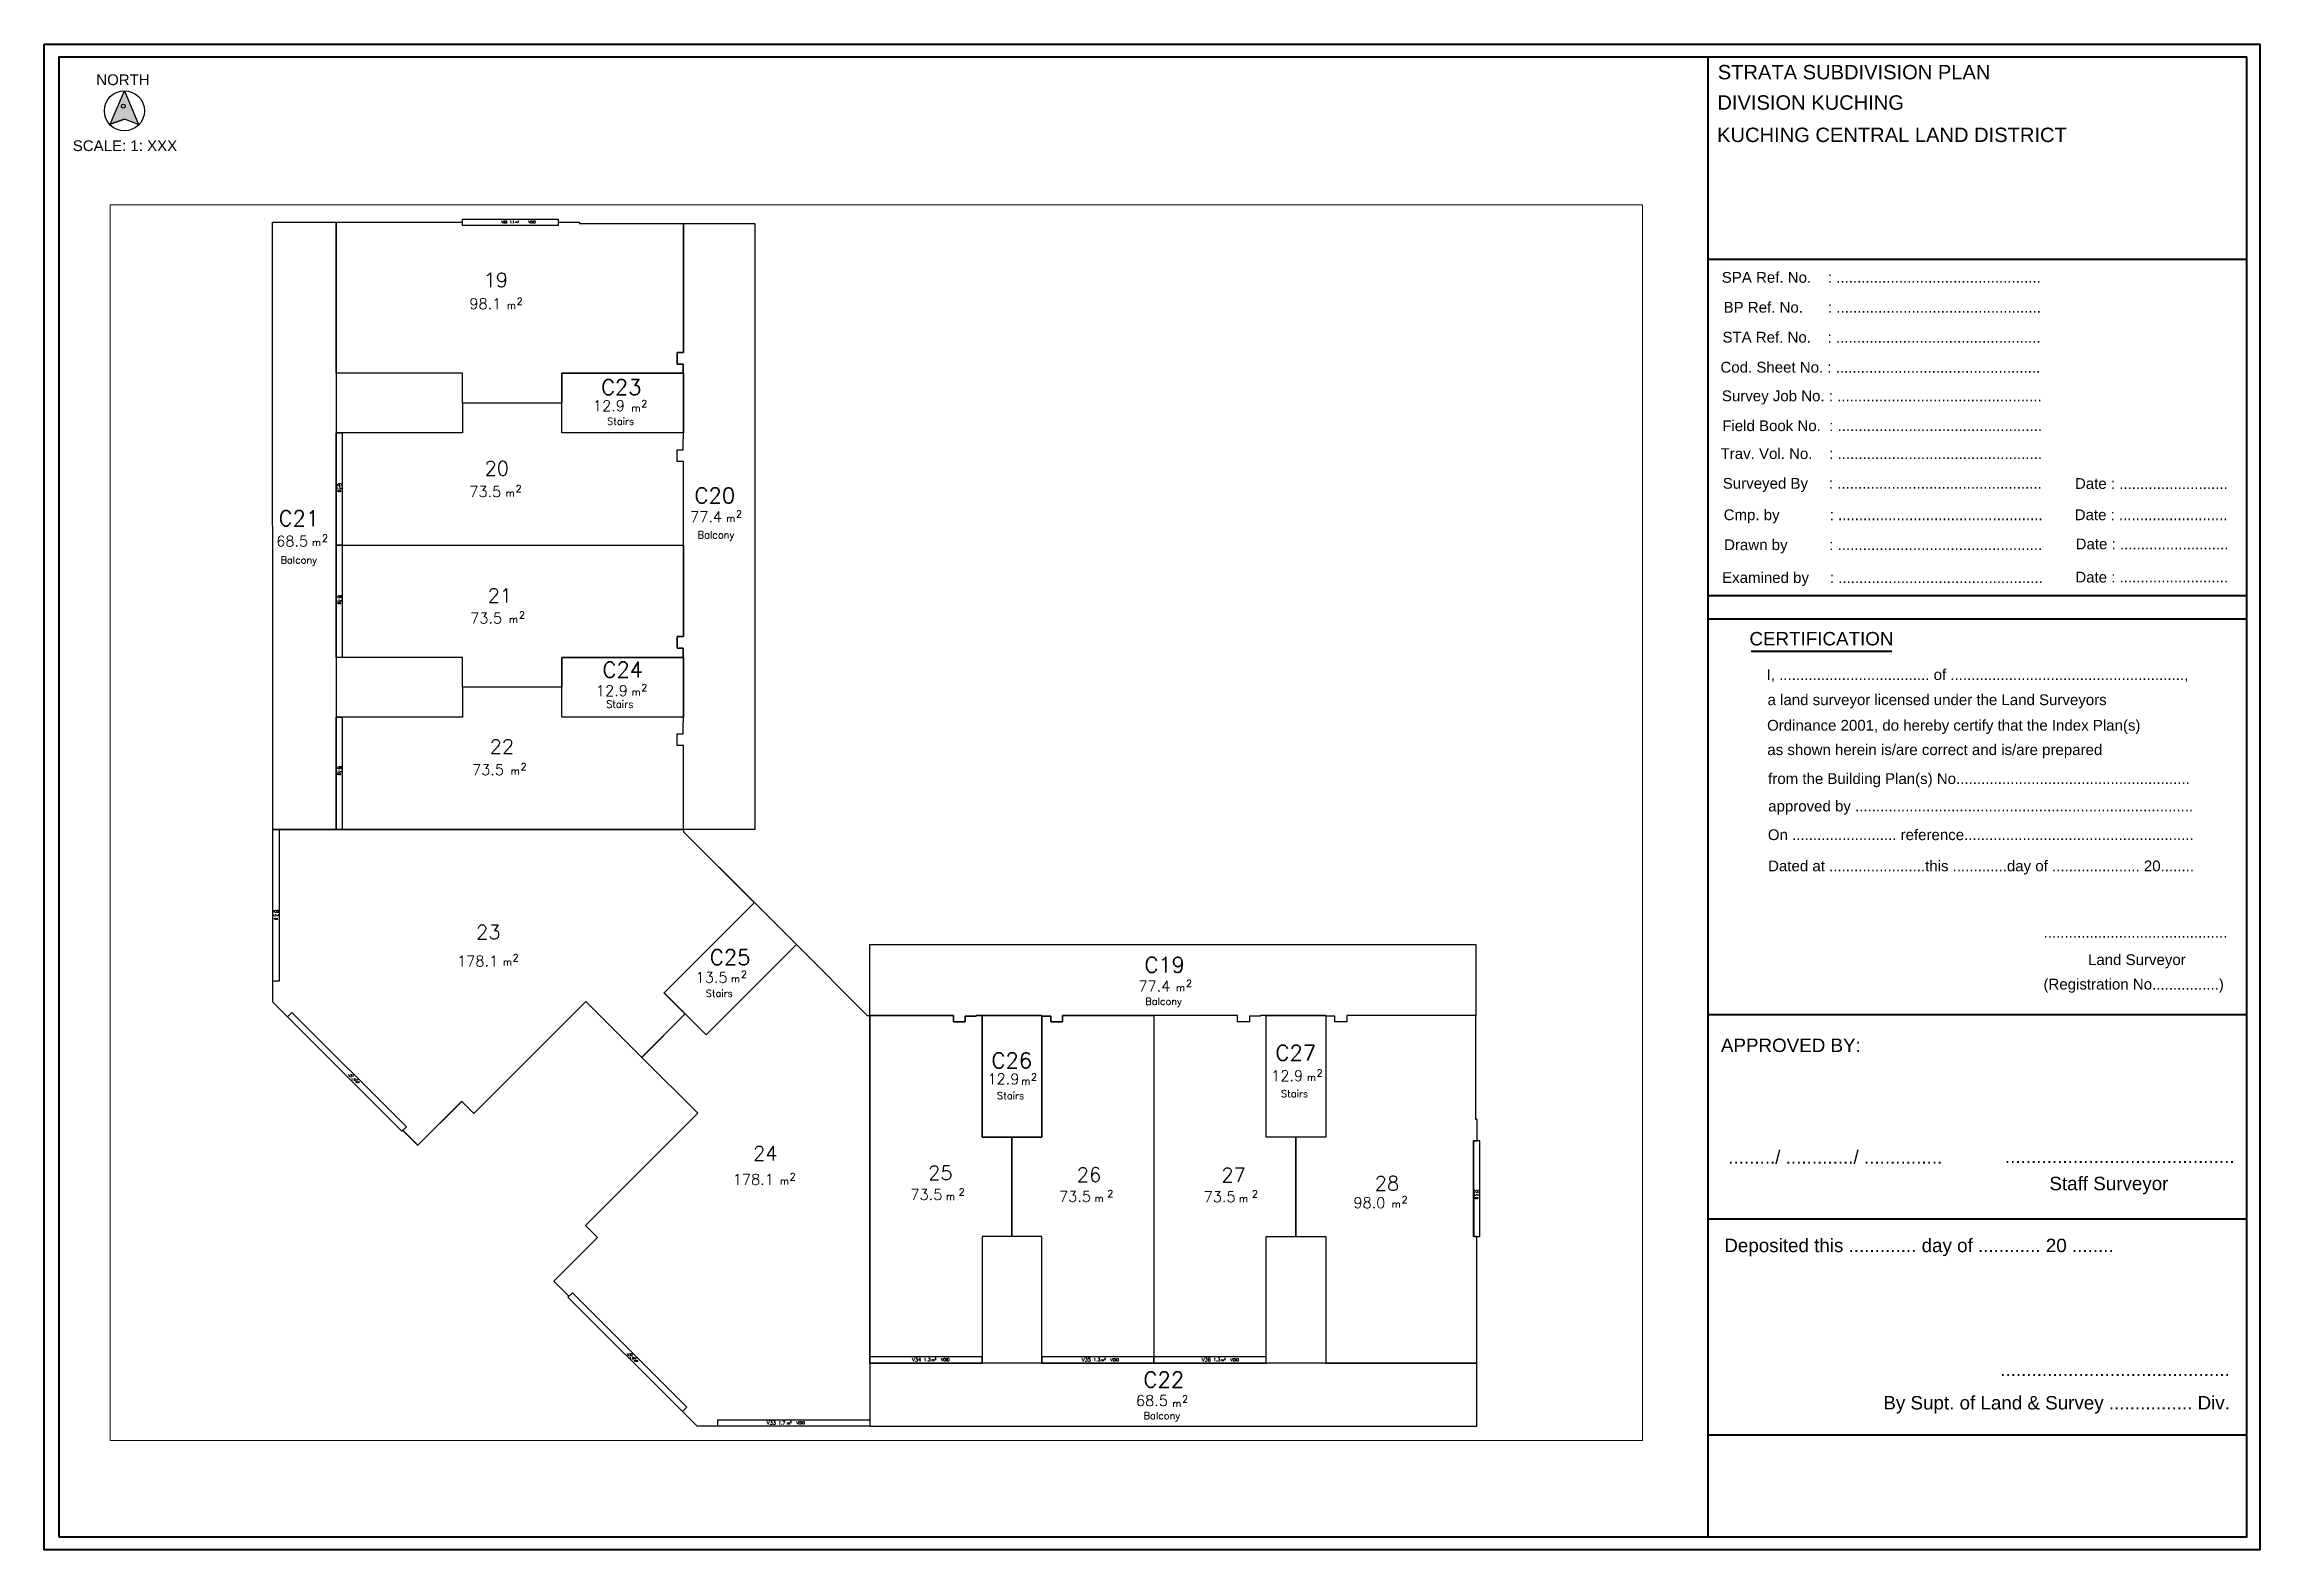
# Paper-space layout 'ISP6_23' of a CAD drawing. Header units: metres, sheet in millimetres. Extents: x 5 to 417, y 6 to 286.
# The model-space entities are those that its viewports show. They can reach past a viewport. Long polylines and large blocks are cut down to what shows.
import ezdxf
from ezdxf.enums import TextEntityAlignment as Align
from ezdxf.lldxf.tags import DXFTag

# ---------------------------------------------------------------- set-up
doc = ezdxf.new("R2010")
doc.units = ezdxf.units.M
for name, color, linetype in [('COMMON', 210, 'Continuous'), ('COMMON_AREA', 240, 'Continuous'), ('COMMON_NO', 50, 'Continuous'), ('ISP6_23', 1, 'Continuous'), ('M2', 7, 'Continuous'), ('PARCEL', 140, 'Continuous'), ('PARCEL_AREA', 10, 'Continuous'), ('PARCEL_NO', 50, 'Continuous'), ('TEXT', 7, 'Continuous'), ('TITLE_BLOCK', 5, 'Continuous'), ('VOID', 3, 'DASHED2'), ('VOID_AREA', 142, 'Continuous'), ('VOID_NO', 140, 'Continuous'), ('VOID_TYPE', 2, 'Continuous')]:
    doc.layers.add(name, color=color, linetype=linetype)
doc.layers.add('VIEWPORT', color=7, linetype='Continuous', true_color=0xfafafa)
doc.styles.add('ROMANS', font='romans')
doc.styles.get("Standard").update_dxf_attribs({"font": 'arial.ttf'})
tags = doc.linetypes.add('DASHED2', pattern=[4, 2, -2]).pattern_tags.tags
tags[6:7] = [DXFTag(74, 4), DXFTag(75, 0), DXFTag(340, '0'), DXFTag(46, 1.0), DXFTag(50, 0.0), DXFTag(44, 0.0), DXFTag(45, 0.0)]
tags[4:5] = [DXFTag(74, 4), DXFTag(75, 0), DXFTag(340, '0'), DXFTag(46, 1.0), DXFTag(50, 0.0), DXFTag(44, 0.0), DXFTag(45, 0.0)]

msp = doc.modelspace()

# ---------------------------------------------------------------- linework, layer by layer
at = {"layer": 'COMMON'}
for points, elevation in [([(2071893.122, 5168630.756), (2071890.452, 5168630.756), (2071890.444, 5168656.396), (2071893.12, 5168656.397), (2071893.122, 5168630.756)], 9), ([(2071907.802, 5168656.346), (2071910.802, 5168656.346), (2071910.802, 5168630.756), (2071907.802, 5168630.756), (2071907.802, 5168634.291), (2071907.527, 5168634.291), (2071907.527, 5168634.791), (2071907.777, 5168634.791), (2071907.777, 5168635.256), (2071907.802, 5168635.256), (2071907.802, 5168638.016), (2071907.777, 5168638.016), (2071907.777, 5168638.401), (2071907.527, 5168638.401), (2071907.527, 5168638.901), (2071907.802, 5168638.901), (2071907.802, 5168646.291), (2071907.527, 5168646.291), (2071907.527, 5168646.791), (2071907.777, 5168646.791), (2071907.777, 5168647.256), (2071907.802, 5168647.256), (2071907.802, 5168650.016), (2071907.777, 5168650.016), (2071907.777, 5168650.401), (2071907.527, 5168650.401), (2071907.527, 5168650.901), (2071907.802, 5168650.901), (2071907.802, 5168656.346)], 9), ([(2071902.662, 5168650.016), (2071907.802, 5168650.016), (2071907.802, 5168647.496), (2071902.662, 5168647.496), (2071902.662, 5168650.016)], 9), ([(2071902.662, 5168638.016), (2071907.802, 5168638.016), (2071907.802, 5168635.497), (2071902.662, 5168635.497), (2071902.662, 5168638.016)], 9), ([(2071906.976, 5168623.845), (2071910.791, 5168627.66), (2071912.566, 5168625.885), (2071908.751, 5168622.07), (2071906.976, 5168623.845)], 13), ([(2071915.662, 5168622.896), (2071915.662, 5168625.896), (2071941.252, 5168625.896), (2071941.252, 5168622.896), (2071935.807, 5168622.896), (2071935.807, 5168622.621), (2071935.307, 5168622.621), (2071935.307, 5168622.871), (2071934.921, 5168622.871), (2071934.921, 5168622.896), (2071932.162, 5168622.896), (2071932.162, 5168622.871), (2071931.697, 5168622.871), (2071931.697, 5168622.621), (2071931.197, 5168622.621), (2071931.197, 5168622.896), (2071923.807, 5168622.896), (2071923.807, 5168622.621), (2071923.307, 5168622.621), (2071923.307, 5168622.871), (2071922.922, 5168622.871), (2071922.922, 5168622.896), (2071920.162, 5168622.896), (2071920.162, 5168622.871), (2071919.697, 5168622.871), (2071919.697, 5168622.621), (2071919.197, 5168622.621), (2071919.197, 5168622.896), (2071915.662, 5168622.896)], 9), ([(2071920.402, 5168622.896), (2071922.922, 5168622.896), (2071922.922, 5168617.756), (2071920.402, 5168617.756), (2071920.402, 5168622.896)], 9), ([(2071932.402, 5168622.896), (2071934.921, 5168622.896), (2071934.921, 5168617.756), (2071932.402, 5168617.756), (2071932.402, 5168622.896)], 9), ([(2071915.662, 5168605.546), (2071941.302, 5168605.546), (2071941.302, 5168608.216), (2071915.662, 5168608.216), (2071915.662, 5168605.546)], 9)]:
    msp.add_lwpolyline(points, close=True, dxfattribs=dict(at, elevation=elevation))
at = {"layer": 'ISP6_23', "const_width": 0.05, "elevation": 9}
msp.add_lwpolyline([(2071890.452, 5168630.756), (2071907.802, 5168630.756), (2071907.802, 5168630.649), (2071910.791, 5168627.66), (2071906.976, 5168623.845), (2071907.863, 5168622.958), (2071906.032, 5168621.126), (2071903.67, 5168623.488), (2071898.936, 5168618.754), (2071898.427, 5168619.263), (2071896.573, 5168617.41), (2071895.939, 5168618.044), (2071895.904, 5168618.009), (2071891.073, 5168622.84), (2071890.452, 5168623.46), (2071890.452, 5168624.338), (2071890.452, 5168630.756)], close=True, dxfattribs=at)
at = {"layer": 'PARCEL'}
for points, elevation in [([(2071893.122, 5168650.016), (2071893.12, 5168656.397), (2071898.467, 5168656.399), (2071898.467, 5168656.527), (2071902.502, 5168656.527), (2071902.502, 5168656.404), (2071903.402, 5168656.404), (2071903.402, 5168656.346), (2071907.802, 5168656.346), (2071907.802, 5168650.901), (2071907.527, 5168650.901), (2071907.527, 5168650.401), (2071907.777, 5168650.401), (2071907.777, 5168650.016), (2071902.662, 5168650.016), (2071902.662, 5168648.756), (2071898.462, 5168648.756), (2071898.462, 5168650.016), (2071893.122, 5168650.016)], 9), ([(2071893.122, 5168647.497), (2071893.122, 5168642.756), (2071907.802, 5168642.756), (2071907.802, 5168646.291), (2071907.527, 5168646.291), (2071907.527, 5168646.791), (2071907.777, 5168646.791), (2071907.777, 5168647.256), (2071907.802, 5168647.256), (2071907.802, 5168647.496), (2071902.662, 5168647.497), (2071902.662, 5168648.756), (2071898.462, 5168648.756), (2071898.462, 5168647.497), (2071893.122, 5168647.497)], 9), ([(2071893.122, 5168642.756), (2071907.802, 5168642.756), (2071907.802, 5168638.901), (2071907.527, 5168638.901), (2071907.527, 5168638.401), (2071907.777, 5168638.401), (2071907.777, 5168638.016), (2071902.662, 5168638.016), (2071902.662, 5168636.756), (2071898.462, 5168636.756), (2071898.462, 5168638.016), (2071893.122, 5168638.016), (2071893.122, 5168642.756)], 9), ([(2071893.122, 5168635.497), (2071893.122, 5168630.756), (2071907.802, 5168630.756), (2071907.802, 5168634.291), (2071907.527, 5168634.291), (2071907.527, 5168634.791), (2071907.777, 5168634.791), (2071907.777, 5168635.256), (2071907.802, 5168635.256), (2071907.802, 5168635.497), (2071902.662, 5168635.497), (2071902.662, 5168636.756), (2071898.462, 5168636.756), (2071898.462, 5168635.497), (2071893.122, 5168635.497)], 9), ([(2071890.452, 5168630.756), (2071907.802, 5168630.756), (2071907.802, 5168630.649), (2071910.791, 5168627.66), (2071906.976, 5168623.845), (2071907.863, 5168622.958), (2071906.032, 5168621.126), (2071903.67, 5168623.488), (2071898.936, 5168618.754), (2071898.427, 5168619.263), (2071896.573, 5168617.41), (2071895.939, 5168618.044), (2071895.904, 5168618.009), (2071891.073, 5168622.84), (2071890.452, 5168623.46), (2071890.452, 5168624.338), (2071890.452, 5168630.756)], 13), ([(2071902.32, 5168611.672), (2071904.169, 5168613.521), (2071903.66, 5168614.03), (2071908.394, 5168618.765), (2071906.032, 5168621.126), (2071907.863, 5168622.958), (2071908.751, 5168622.07), (2071912.566, 5168625.885), (2071915.554, 5168622.896), (2071915.662, 5168622.896), (2071915.662, 5168605.546), (2071909.244, 5168605.546), (2071908.366, 5168605.546), (2071907.747, 5168606.165), (2071902.916, 5168610.996), (2071902.956, 5168611.036), (2071902.32, 5168611.672)], 13), ([(2071920.402, 5168608.216), (2071915.662, 5168608.216), (2071915.662, 5168622.896), (2071919.197, 5168622.896), (2071919.197, 5168622.621), (2071919.697, 5168622.621), (2071919.697, 5168622.871), (2071920.162, 5168622.871), (2071920.162, 5168622.896), (2071920.402, 5168622.896), (2071920.402, 5168617.756), (2071921.662, 5168617.756), (2071921.662, 5168613.554), (2071920.402, 5168613.556), (2071920.402, 5168608.216)], 9), ([(2071922.922, 5168608.216), (2071922.922, 5168613.554), (2071921.662, 5168613.554), (2071921.662, 5168617.756), (2071922.922, 5168617.756), (2071922.922, 5168622.871), (2071923.307, 5168622.871), (2071923.307, 5168622.621), (2071923.807, 5168622.621), (2071923.807, 5168622.896), (2071927.662, 5168622.896), (2071927.661, 5168608.216), (2071922.922, 5168608.216)], 9), ([(2071927.661, 5168608.216), (2071932.403, 5168608.216), (2071932.403, 5168613.554), (2071933.661, 5168613.556), (2071933.661, 5168617.756), (2071932.402, 5168617.756), (2071932.402, 5168622.896), (2071932.161, 5168622.896), (2071932.161, 5168622.871), (2071931.696, 5168622.871), (2071931.696, 5168622.621), (2071931.196, 5168622.621), (2071931.196, 5168622.896), (2071927.661, 5168622.896), (2071927.661, 5168608.216)], 9), ([(2071934.922, 5168608.216), (2071941.301, 5168608.216), (2071941.301, 5168613.561), (2071941.165, 5168613.561), (2071941.165, 5168617.596), (2071941.309, 5168617.596), (2071941.309, 5168618.496), (2071941.251, 5168618.496), (2071941.251, 5168622.896), (2071935.806, 5168622.896), (2071935.806, 5168622.621), (2071935.306, 5168622.621), (2071935.306, 5168622.871), (2071934.921, 5168622.871), (2071934.921, 5168617.756), (2071933.661, 5168617.756), (2071933.661, 5168613.556), (2071934.921, 5168613.556), (2071934.921, 5168608.216)], 9)]:
    msp.add_lwpolyline(points, close=True, dxfattribs=dict(at, elevation=elevation))
at = {"layer": 'VOID', "linetype": 'Continuous'}
for points, elevation in [([(2071898.467, 5168656.527), (2071902.502, 5168656.527), (2071902.502, 5168656.261), (2071898.467, 5168656.262), (2071898.467, 5168656.527)], 10), ([(2071893.122, 5168647.496), (2071893.387, 5168647.496), (2071893.387, 5168642.756), (2071893.122, 5168642.756), (2071893.122, 5168647.496)], 10), ([(2071893.122, 5168642.756), (2071893.387, 5168642.756), (2071893.387, 5168638.016), (2071893.122, 5168638.016), (2071893.122, 5168642.756)], 10), ([(2071893.122, 5168635.497), (2071893.387, 5168635.497), (2071893.387, 5168630.756), (2071893.122, 5168630.756), (2071893.122, 5168635.497)], 10), ([(2071890.452, 5168630.756), (2071890.717, 5168630.756), (2071890.717, 5168624.338), (2071890.452, 5168624.338), (2071890.452, 5168630.756)], 14), ([(2071891.073, 5168622.84), (2071891.26, 5168623.027), (2071896.091, 5168618.196), (2071895.904, 5168618.009), (2071891.073, 5168622.84)], 14), ([(2071941.432, 5168613.561), (2071941.432, 5168617.596), (2071941.165, 5168617.596), (2071941.167, 5168613.562), (2071941.432, 5168613.562)], 10), ([(2071902.916, 5168610.996), (2071903.103, 5168611.183), (2071907.934, 5168606.352), (2071907.747, 5168606.165), (2071902.916, 5168610.996)], 14), ([(2071920.403, 5168608.216), (2071920.402, 5168608.481), (2071915.662, 5168608.481), (2071915.662, 5168608.216), (2071920.403, 5168608.216)], 10), ([(2071927.663, 5168608.216), (2071927.662, 5168608.481), (2071922.922, 5168608.481), (2071922.922, 5168608.216), (2071927.663, 5168608.216)], 10), ([(2071932.403, 5168608.216), (2071932.403, 5168608.481), (2071927.663, 5168608.481), (2071927.663, 5168608.216), (2071932.403, 5168608.216)], 10), ([(2071909.244, 5168605.811), (2071915.662, 5168605.811), (2071915.662, 5168605.546), (2071909.244, 5168605.546), (2071909.244, 5168605.811)], 14)]:
    msp.add_lwpolyline(points, close=True, dxfattribs=dict(at, elevation=elevation))

# ---------------------------------------------------------------- texts
at = {"layer": 'COMMON_AREA', "style": 'ROMANS'}
for s, p in [('12.9', (2071904.647, 5168648.42, 9)), ('77.4', (2071908.75, 5168643.734, 9)), ('68.5', (2071891.269, 5168642.702, 9)), ('12.9', (2071904.772, 5168636.386, 9)), ('13.5', (2071908.982, 5168624.277, 13)), ('77.4', (2071927.682, 5168623.909, 9)), ('12.9', (2071921.305, 5168619.992, 9)), ('12.9', (2071933.29, 5168620.126, 9)), ('68.5', (2071927.58, 5168606.401, 9))]:
    msp.add_text(s, height=0.45, dxfattribs=at).set_placement(p, align=Align.CENTER)
at = {"layer": 'COMMON_NO', "style": 'ROMANS'}
for s, p in [('C23', (2071905.169, 5168649.103, 9)), ('C20', (2071909.118, 5168644.529, 9)), ('C21', (2071891.554, 5168643.566, 9)), ('C24', (2071905.23, 5168637.172, 9)), ('C25', (2071909.767, 5168625.027, 13)), ('C19', (2071928.117, 5168624.706, 9)), ('C26', (2071921.662, 5168620.67, 9)), ('C27', (2071933.653, 5168620.994, 9)), ('C22', (2071928.08, 5168607.188, 9))]:
    msp.add_text(s, height=0.6533, dxfattribs=at).set_placement(p, align=Align.CENTER)
at = {"layer": 'M2', "style": 'ROMANS'}
for s, p in [('2', (2071900.88, 5168652.91, 9)), ('m', (2071900.528, 5168652.73, 9)), ('m', (2071905.79, 5168648.404, 9)), ('2', (2071906.142, 5168648.584, 9)), ('m', (2071900.478, 5168644.812, 9)), ('2', (2071900.83, 5168644.992, 9)), ('m', (2071909.791, 5168643.741, 9)), ('2', (2071910.142, 5168643.921, 9)), ('m', (2071892.298, 5168642.723, 9)), ('2', (2071892.65, 5168642.902, 9)), ('m', (2071900.619, 5168639.477, 9)), ('2', (2071900.971, 5168639.656, 9)), ('m', (2071905.791, 5168636.412, 9)), ('2', (2071906.143, 5168636.591, 9)), ('2', (2071901.042, 5168633.25, 9)), ('m', (2071900.69, 5168633.07, 9)), ('m', (2071900.358, 5168625.002, 13)), ('2', (2071900.71, 5168625.181, 13)), ('m', (2071909.992, 5168624.301, 13)), ('2', (2071910.344, 5168624.48, 13)), ('m', (2071928.791, 5168623.92, 9)), ('2', (2071929.143, 5168624.1, 9)), ('2', (2071922.601, 5168620.15, 9)), ('2', (2071934.664, 5168620.317, 9)), ('m', (2071922.249, 5168619.97, 9)), ('m', (2071934.312, 5168620.137, 9)), ('m', (2071912.055, 5168615.749, 13)), ('2', (2071912.407, 5168615.929, 13)), ('m', (2071919.07, 5168615.099, 9)), ('2', (2071919.543, 5168615.292, 9)), ('m', (2071925.347, 5168615.022, 9)), ('2', (2071925.821, 5168615.216, 9)), ('m', (2071931.451, 5168615.01, 9)), ('2', (2071931.925, 5168615.204, 9)), ('m', (2071937.899, 5168614.784, 9)), ('2', (2071938.251, 5168614.963, 9)), ('m', (2071928.629, 5168606.367, 9)), ('2', (2071928.981, 5168606.547, 9))]:
    msp.add_text(s, height=0.3, dxfattribs=at).set_placement(p, align=Align.CENTER)
at = {"layer": 'PARCEL_AREA', "style": 'ROMANS'}
for s, p in [('98.1', (2071899.428, 5168652.727, 9)), ('73.5', (2071899.422, 5168644.795, 9)), ('73.5', (2071899.461, 5168639.451, 9)), ('73.5', (2071899.541, 5168633.049, 9)), ('178.1', (2071899.1, 5168624.969, 13)), ('178.1', (2071910.744, 5168615.744, 13)), ('73.5', (2071918.055, 5168615.104, 9)), ('73.5', (2071924.332, 5168615.028, 9)), ('73.5', (2071930.436, 5168615.016, 9)), ('98.0', (2071936.762, 5168614.761, 9))]:
    msp.add_text(s, height=0.45, dxfattribs=at).set_placement(p, align=Align.CENTER)
at = {"layer": 'PARCEL_NO', "style": 'ROMANS'}
for s, p in [('19', (2071899.87, 5168653.655, 9)), ('20', (2071899.91, 5168645.706, 9)), ('21', (2071900.04, 5168640.331, 9)), ('22', (2071900.126, 5168633.952, 9)), ('23', (2071899.552, 5168626.116, 13)), ('24', (2071911.252, 5168616.775, 13)), ('25', (2071918.643, 5168615.946, 9)), ('26', (2071924.92, 5168615.87, 9)), ('27', (2071931.025, 5168615.858, 9)), ('28', (2071937.505, 5168615.507, 9))]:
    msp.add_text(s, height=0.6, dxfattribs=at).set_placement(p, align=Align.CENTER)
at = {"layer": 'TEXT', "style": 'ROMANS'}
for s, height, p in [('m', 0.0665, (2071900.733, 5168656.365, 9)), ('2', 0.0509, (2071900.819, 5168656.403, 9)), ('Stairs', 0.3, (2071905.142, 5168647.84, 9)), ('m', 0.043, (2071893.337, 5168645.129, 9)), ('2', 0.0329, (2071893.37, 5168645.16, 9)), ('Balcony', 0.3, (2071909.169, 5168643.044, 9)), ('Balcony', 0.3, (2071891.55, 5168641.986, 9)), ('m', 0.0503, (2071893.314, 5168640.381, 9)), ('2', 0.0385, (2071893.365, 5168640.414, 9)), ('Stairs', 0.3, (2071905.103, 5168635.893, 9)), ('m', 0.0503, (2071893.315, 5168633.161, 9)), ('2', 0.0385, (2071893.366, 5168633.194, 9)), ('m', 0.0492, (2071890.64, 5168627.088, 13)), ('2', 0.0377, (2071890.691, 5168627.118, 13)), ('Stairs', 0.3, (2071909.308, 5168623.679, 13)), ('Balcony', 0.3, (2071928.073, 5168623.34, 9)), ('m', 0.0466, (2071893.99, 5168620.143, 13)), ('2', 0.0362, (2071894.035, 5168620.17, 13)), ('Stairs', 0.3, (2071921.611, 5168619.358, 9)), ('Stairs', 0.3, (2071933.603, 5168619.446, 9)), ('m', 0.0465, (2071941.35, 5168615.292, 9)), ('2', 0.0356, (2071941.399, 5168615.321, 9)), ('m', 0.0665, (2071905.745, 5168608.384, 13)), ('2', 0.0419, (2071905.801, 5168608.425, 13)), ('m', 0.102, (2071918.336, 5168608.292, 9)), ('2', 0.0779, (2071918.441, 5168608.35, 9)), ('m', 0.102, (2071925.486, 5168608.287, 9)), ('2', 0.0779, (2071925.591, 5168608.345, 9)), ('m', 0.102, (2071930.554, 5168608.289, 9)), ('2', 0.0779, (2071930.658, 5168608.347, 9)), ('m', 0.102, (2071912.224, 5168605.625, 13)), ('2', 0.0779, (2071912.329, 5168605.683, 13)), ('Balcony', 0.3, (2071928.001, 5168605.846, 9))]:
    msp.add_text(s, height=height, dxfattribs=at).set_placement(p, align=Align.CENTER)
at = {"layer": 'VOID_AREA', "style": 'ROMANS'}
for s, height, p in [('1.1', 0.0887, (2071900.557, 5168656.362, 9)), ('1.3', 0.0887, (2071893.218, 5168645.126, 9)), ('1.3', 0.0671, (2071893.196, 5168640.383, 9)), ('1.3', 0.0671, (2071893.197, 5168633.163, 9)), ('1.7', 0.0656, (2071890.529, 5168627.087, 13)), ('1.8', 0.0874, (2071893.856, 5168620.142, 13)), ('1.1', 0.062, (2071941.252, 5168615.289, 9)), ('1.8', 0.0887, (2071905.612, 5168608.381, 13)), ('1.3', 0.1357, (2071918.085, 5168608.291, 9)), ('1.3', 0.1357, (2071925.251, 5168608.291, 9)), ('1.3', 0.1357, (2071930.316, 5168608.294, 9)), ('1.7', 0.1357, (2071911.946, 5168605.622, 13))]:
    msp.add_text(s, height=height, dxfattribs=at).set_placement(p, align=Align.CENTER)
at = {"layer": 'VOID_NO', "style": 'ROMANS'}
for s, height, p in [('V26', 0.1021, (2071900.232, 5168656.355, 9)), ('V27', 0.0956, (2071893.259, 5168645.269, 9)), ('V28', 0.0956, (2071893.257, 5168640.536, 9)), ('V29', 0.0956, (2071893.26, 5168633.313, 9)), ('V30', 0.0956, (2071890.589, 5168627.241, 13)), ('V31', 0.0956, (2071893.766, 5168620.305, 13)), ('V37', 0.0956, (2071941.303, 5168615.416, 9)), ('V32', 0.0956, (2071905.535, 5168608.517, 13)), ('V34', 0.1557, (2071917.642, 5168608.282, 11.921)), ('V35', 0.1557, (2071924.808, 5168608.283, 11.921)), ('V36', 0.1557, (2071929.874, 5168608.285, 11.921)), ('V33', 0.1557, (2071911.504, 5168605.613, 11.921))]:
    msp.add_text(s, height=height, dxfattribs=at).set_placement(p, align=Align.CENTER)
at = {"layer": 'VOID_TYPE', "style": 'ROMANS'}
for s, height, p in [('VOID', 0.1033, (2071901.4, 5168656.354, 9)), ('VOID', 0.0555, (2071893.248, 5168645.01, 9)), ('VOID', 0.0555, (2071893.246, 5168640.277, 9)), ('VOID', 0.0555, (2071893.25, 5168633.053, 9)), ('VOID', 0.0555, (2071890.578, 5168626.944, 13)), ('VOID', 0.0555, (2071894.024, 5168620.048, 13)), ('ETC', 0.0555, (2071941.292, 5168615.157, 9)), ('VOID', 0.0555, (2071905.79, 5168608.274, 13)), ('VOID', 0.1207, (2071918.855, 5168608.295, 9)), ('VOID', 0.1207, (2071926.005, 5168608.291, 9)), ('VOID', 0.1207, (2071931.073, 5168608.292, 9)), ('VOID', 0.1207, (2071912.743, 5168605.628, 13))]:
    msp.add_text(s, height=height, dxfattribs=at).set_placement(p, align=Align.CENTER)

psp = doc.layouts.new('ISP6_23')

# ---------------------------------------------------------------- linework, layer by layer
at = {"layer": 'TITLE_BLOCK', "color": 18, "lineweight": 50, "ltscale": 0.5, "true_color": 0x000000}
for p, q in [((314.09, 8.1), (314.09, 283.27)), ((414.26, 245.63), (314.09, 245.63)), ((314.09, 183.18), (414.26, 183.18)), ((314.09, 178.82), (414.26, 178.82)), ((314.09, 105.27), (414.26, 105.27)), ((314.09, 67.22), (414.26, 67.22)), ((314.09, 27.07), (414.26, 27.07))]:
    psp.add_line(p, q, dxfattribs=at)
at = {"layer": 'TITLE_BLOCK', "color": 18, "ltscale": 750, "true_color": 0x000000}
for p, q in [((16.95, 270.82), (19.66, 277)), ((19.66, 277), (22.25, 270.76)), ((16.95, 270.82), (19.66, 271.72)), ((19.66, 271.72), (16.95, 270.82)), ((22.25, 270.76), (19.66, 271.72))]:
    psp.add_line(p, q, dxfattribs=at)
at = {"layer": 'TITLE_BLOCK', "color": 18, "lineweight": 50, "ltscale": 2, "true_color": 0x000000}
psp.add_line((322.06, 172.8), (348.21, 172.8), dxfattribs=at)
at = {"layer": 'TITLE_BLOCK', "color": 18, "lineweight": 50, "ltscale": 0.5, "true_color": 0x000000}
for points in [[(4.73, 285.64), (416.63, 285.64), (416.63, 5.73), (4.73, 5.73)], [(7.4, 8.1), (414.26, 8.1), (414.26, 283.27), (7.4, 283.27)]]:
    psp.add_lwpolyline(points, close=True, dxfattribs=at)
at = {"layer": 'TITLE_BLOCK', "color": 18, "ltscale": 750, "true_color": 0x000000}
psp.add_circle((19.62, 273.27, 0), 3.73, dxfattribs=at)
at = {"layer": 'TITLE_BLOCK', "color": 18, "ltscale": 1000, "true_color": 0x000000}
psp.add_circle((19.42, 274.14, 0), 0.359, dxfattribs=at)
at = {"layer": 'TITLE_BLOCK', "color": 18, "ltscale": 750, "true_color": 0x000000}
for points in [[(16.95, 270.82), (19.66, 271.72), (19.66, 277)], [(19.66, 277), (19.66, 271.72), (22.25, 270.76)]]:
    psp.add_solid(points, dxfattribs=at)

# ---------------------------------------------------------------- texts
at = {"layer": 'TITLE_BLOCK', "color": 18, "linetype": 'Continuous', "ltscale": 3515.625, "true_color": 0x000000}
for s, height, p in [('STRATA SUBDIVISION PLAN', 2.6767, (315.87, 279.13)), ('DIVISION KUCHING', 2.6767, (315.8, 273.48)), ('KUCHING CENTRAL LAND DISTRICT', 2.6767, (315.75, 267.47)), ('Deposited this ............. day of ............ 20 ........', 2.5, (317.09, 61.06))]:
    psp.add_text(s, height=height, dxfattribs=at).set_placement(p)
at = {"layer": 'TITLE_BLOCK', "color": 18, "ltscale": 562.5, "true_color": 0x000000}
psp.add_text('NORTH', height=2, dxfattribs=at).set_placement((14.39, 278.05, 0))
psp.add_text('SCALE: 1: XXX', height=2, dxfattribs=at).set_placement((29.43, 265.79), align=Align.RIGHT)
at = {"layer": 'TITLE_BLOCK', "color": 18, "true_color": 0x000000}
for s, height, p in [('SPA Ref. No.    : .................................................', 2, (316.62, 241.31)), ('BP Ref. No.      : .................................................', 2, (316.96, 235.74)), ('STA Ref. No.    : .................................................', 2, (316.74, 230.19)), ('Cod. Sheet No. : .................................................', 2, (316.37, 224.6)), ('Survey Job No. : .................................................', 2, (316.64, 219.28)), ('Field Book No.  : .................................................', 2, (316.71, 213.72)), ('Trav. Vol. No.    : .................................................', 2, (316.4, 208.54)), ('Surveyed By     : .................................................', 2, (316.81, 203.01)), ('Date : ..........................', 2, (382.28, 202.98)), ('Cmp. by            : .................................................', 2, (316.97, 197.16)), ('Date : ..........................', 2, (382.24, 197.16)), ('Drawn by          : .................................................', 2, (317.05, 191.59)), ('Date : ..........................', 2, (382.41, 191.75)), ('Examined by     : .................................................', 2, (316.68, 185.49)), ('Date : ..........................', 2, (382.35, 185.57)), ('I, .................................... of ........................................................,', 2, (324.96, 167.44)), ('a land surveyor licensed under the Land Surveyors', 2, (325.13, 162.77)), ('Ordinance 2001, do hereby certify that the Index Plan(s)', 2, (325.04, 158.02)), ('as shown herein is/are correct and is/are prepared', 2, (325.09, 153.48)), (' from the Building Plan(s) No........................................................', 2, (324.46, 148.1)), (' approved by .................................................................................', 2, (324.47, 143)), ('On ......................... reference.......................................................', 2, (325.18, 137.67)), ('Dated at .......................this .............day of ..................... 20........', 2, (325.23, 131.87)), ('............................................', 2, (376.46, 119.5)), ('Land Surveyor', 2, (384.71, 114.44)), ('(Registration No................)', 2, (376.43, 109.89)), ('............................................', 2.5, (368.39, 38.01)), ('By Supt. of Land & Survey ................ Div.', 2.5, (346.66, 31.8))]:
    psp.add_text(s, height=height, dxfattribs=at).set_placement(p)
at = {"layer": 'TITLE_BLOCK', "color": 18, "linetype": 'Continuous', "lineweight": 50, "ltscale": 3515.625, "true_color": 0x000000}
for s, p in [('CERTIFICATION', (321.76, 173.87)), ('APPROVED BY:', (316.46, 98.27))]:
    psp.add_text(s, height=2.5, dxfattribs=at).set_placement(p)
at = {"layer": 'TITLE_BLOCK', "color": 18, "lineweight": 50, "true_color": 0x000000}
for s, p in [('........./ ............./ ...............', (317.83, 77.5)), ('............................................', (369.27, 77.63)), ('Staff Surveyor', (377.53, 72.57))]:
    psp.add_text(s, height=2.5, dxfattribs=at).set_placement(p)

# ---------------------------------------------------------------- viewports
at = {"layer": 'VIEWPORT', "color": 7, "true_color": 0xffffff}
vp = psp.add_viewport(center=(159.42, 140.91), size=(284.93, 229.7462), view_center_point=(2071915.938, 5168631.037), view_height=52.18538, dxfattribs=at)
vp.frozen_layers = ['VIEWPORT']

doc.saveas('drawing.dxf')
